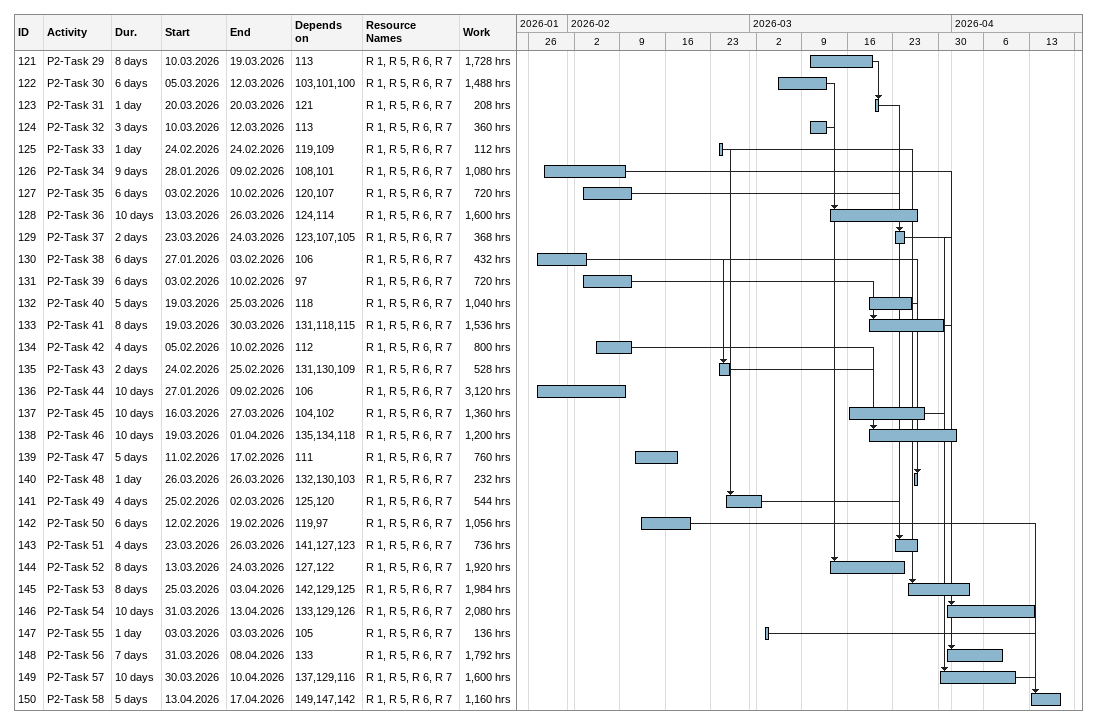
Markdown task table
| ID | Task | Duration | Start | Finish | Predecessors | Resources | Work (h) |
|---|---|---|---|---|---|---|---|
| 121 | P2-Task 29 | 8d | 2026-03-10 | 2026-03-19 | 113 | R 1, R 5, R 6, R 7 | 1728 |
| 122 | P2-Task 30 | 6d | 2026-03-05 | 2026-03-12 | 103, 101, 100 | R 1, R 5, R 6, R 7 | 1488 |
| 123 | P2-Task 31 | 1d | 2026-03-20 | 2026-03-20 | 121 | R 1, R 5, R 6, R 7 | 208 |
| 124 | P2-Task 32 | 3d | 2026-03-10 | 2026-03-12 | 113 | R 1, R 5, R 6, R 7 | 360 |
| 125 | P2-Task 33 | 1d | 2026-02-24 | 2026-02-24 | 119, 109 | R 1, R 5, R 6, R 7 | 112 |
| 126 | P2-Task 34 | 9d | 2026-01-28 | 2026-02-09 | 108, 101 | R 1, R 5, R 6, R 7 | 1080 |
| 127 | P2-Task 35 | 6d | 2026-02-03 | 2026-02-10 | 120, 107 | R 1, R 5, R 6, R 7 | 720 |
| 128 | P2-Task 36 | 10d | 2026-03-13 | 2026-03-26 | 124, 114 | R 1, R 5, R 6, R 7 | 1600 |
| 129 | P2-Task 37 | 2d | 2026-03-23 | 2026-03-24 | 123, 107, 105 | R 1, R 5, R 6, R 7 | 368 |
| 130 | P2-Task 38 | 6d | 2026-01-27 | 2026-02-03 | 106 | R 1, R 5, R 6, R 7 | 432 |
| 131 | P2-Task 39 | 6d | 2026-02-03 | 2026-02-10 | 97 | R 1, R 5, R 6, R 7 | 720 |
| 132 | P2-Task 40 | 5d | 2026-03-19 | 2026-03-25 | 118 | R 1, R 5, R 6, R 7 | 1040 |
| 133 | P2-Task 41 | 8d | 2026-03-19 | 2026-03-30 | 131, 118, 115 | R 1, R 5, R 6, R 7 | 1536 |
| 134 | P2-Task 42 | 4d | 2026-02-05 | 2026-02-10 | 112 | R 1, R 5, R 6, R 7 | 800 |
| 135 | P2-Task 43 | 2d | 2026-02-24 | 2026-02-25 | 131, 130, 109 | R 1, R 5, R 6, R 7 | 528 |
| 136 | P2-Task 44 | 10d | 2026-01-27 | 2026-02-09 | 106 | R 1, R 5, R 6, R 7 | 3120 |
| 137 | P2-Task 45 | 10d | 2026-03-16 | 2026-03-27 | 104, 102 | R 1, R 5, R 6, R 7 | 1360 |
| 138 | P2-Task 46 | 10d | 2026-03-19 | 2026-04-01 | 135, 134, 118 | R 1, R 5, R 6, R 7 | 1200 |
| 139 | P2-Task 47 | 5d | 2026-02-11 | 2026-02-17 | 111 | R 1, R 5, R 6, R 7 | 760 |
| 140 | P2-Task 48 | 1d | 2026-03-26 | 2026-03-26 | 132, 130, 103 | R 1, R 5, R 6, R 7 | 232 |
| 141 | P2-Task 49 | 4d | 2026-02-25 | 2026-03-02 | 125, 120 | R 1, R 5, R 6, R 7 | 544 |
| 142 | P2-Task 50 | 6d | 2026-02-12 | 2026-02-19 | 119, 97 | R 1, R 5, R 6, R 7 | 1056 |
| 143 | P2-Task 51 | 4d | 2026-03-23 | 2026-03-26 | 141, 127, 123 | R 1, R 5, R 6, R 7 | 736 |
| 144 | P2-Task 52 | 8d | 2026-03-13 | 2026-03-24 | 127, 122 | R 1, R 5, R 6, R 7 | 1920 |
| 145 | P2-Task 53 | 8d | 2026-03-25 | 2026-04-03 | 142, 129, 125 | R 1, R 5, R 6, R 7 | 1984 |
| 146 | P2-Task 54 | 10d | 2026-03-31 | 2026-04-13 | 133, 129, 126 | R 1, R 5, R 6, R 7 | 2080 |
| 147 | P2-Task 55 | 1d | 2026-03-03 | 2026-03-03 | 105 | R 1, R 5, R 6, R 7 | 136 |
| 148 | P2-Task 56 | 7d | 2026-03-31 | 2026-04-08 | 133 | R 1, R 5, R 6, R 7 | 1792 |
| 149 | P2-Task 57 | 10d | 2026-03-30 | 2026-04-10 | 137, 129, 116 | R 1, R 5, R 6, R 7 | 1600 |
| 150 | P2-Task 58 | 5d | 2026-04-13 | 2026-04-17 | 149, 147, 142 | R 1, R 5, R 6, R 7 | 1160 |
